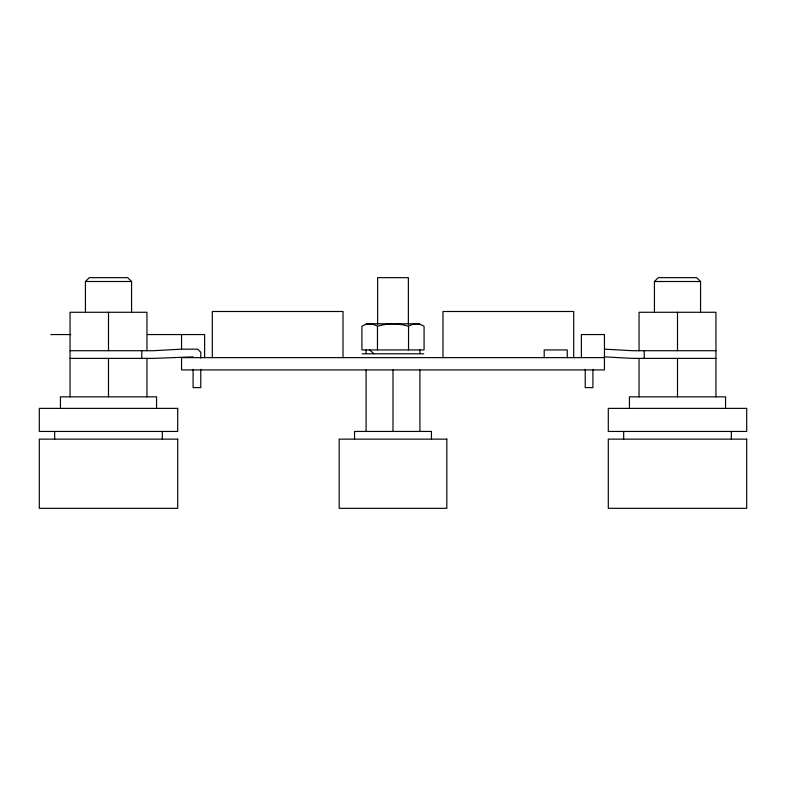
<?xml version="1.0" encoding="UTF-8"?>
<svg xmlns="http://www.w3.org/2000/svg" width="786" height="786" viewBox="0 0 786 786"><rect width="100%" height="100%" fill="white"/><g stroke="black" fill="none" stroke-linecap="round" stroke-linejoin="round"><path stroke-width="1.18" d="M85.438 312.16L85.438 281.506L89.28 277.664L127.725 277.664L131.567 281.506L131.567 312.16M654.433 312.16L654.433 281.506L658.275 277.664L696.72 277.664L700.562 281.506L700.562 312.16M408.533 326.288C413.24 323.164 419.37 323.164 424.076 326.288L424.076 349.937L361.924 349.937L361.924 326.288C366.63 323.164 372.76 323.164 377.467 326.288C387.567 323.134 398.433 323.134 408.533 326.288L408.533 349.937M200.774 358.013L200.774 352.246L197.699 349.171L181.546 349.171L153.329 350.713L70.052 350.713M85.438 281.506L131.567 281.506M654.433 281.506L700.562 281.506M366.089 323.803L419.911 323.803M50.835 334.561L70.789 334.561M147.719 334.561L204.615 334.561L204.615 357.63M715.948 350.713L632.671 350.713L604.454 349.171M362.248 353.788L423.752 353.788M193.081 356.864L153.329 358.396L70.052 358.396M604.454 357.63L181.546 357.63L181.546 369.931L604.454 369.931L604.454 334.561L581.385 334.561L581.385 357.63M715.948 358.396L632.671 358.396L604.454 356.864M369.695 349.937L373.969 353.788M731.324 431.445L731.324 439.138M725.557 408.376L725.557 396.842L629.439 396.842L629.439 408.376M715.948 396.842L715.948 312.268L639.047 312.268L639.047 350.713M677.503 312.268L677.503 350.713M677.503 358.396L677.503 396.842M644.206 350.713L644.206 358.396M639.047 358.396L639.047 396.842M623.671 431.445L623.671 439.138M592.919 369.391L592.919 387.616L585.226 387.616L585.226 369.391M573.692 357.63L573.692 311.492L442.98 311.492L442.98 357.63M567.256 357.63L567.256 349.937L544.197 349.937L544.197 357.63M431.445 439.138L431.445 431.445L354.555 431.445L354.555 439.138M419.911 349.898L419.911 353.543M419.911 369.931L419.911 431.445M408.376 324.284L408.376 277.664L377.624 277.664L377.624 324.284M393 369.931L393 431.445M377.467 326.288L377.467 349.937M366.089 349.898L366.089 353.543M366.089 369.931L366.089 431.445M343.02 357.63L343.02 311.492L212.308 311.492L212.308 357.63M200.774 369.391L200.774 387.616L193.081 387.616L193.081 369.391M181.546 334.561L181.546 349.131M162.329 431.445L162.329 439.138M156.561 408.376L156.561 396.842L60.443 396.842L60.443 408.376M146.953 350.713L146.953 312.268L70.052 312.268L70.052 396.842M146.953 358.396L146.953 396.842M141.794 350.713L141.794 358.396M108.497 312.268L108.497 350.713M108.497 358.396L108.497 396.842M54.676 431.445L54.676 439.138M177.705 408.376L39.3 408.376L39.3 431.445L177.705 431.445L177.705 408.376M746.7 408.376L608.295 408.376L608.295 431.445L746.7 431.445L746.7 408.376M177.705 439.138L39.3 439.138L39.3 508.336L177.705 508.336L177.705 439.138M446.821 439.138L339.179 439.138L339.179 508.336L446.821 508.336L446.821 439.138M746.7 439.138L608.295 439.138L608.295 508.336L746.7 508.336L746.7 439.138"/></g></svg>
